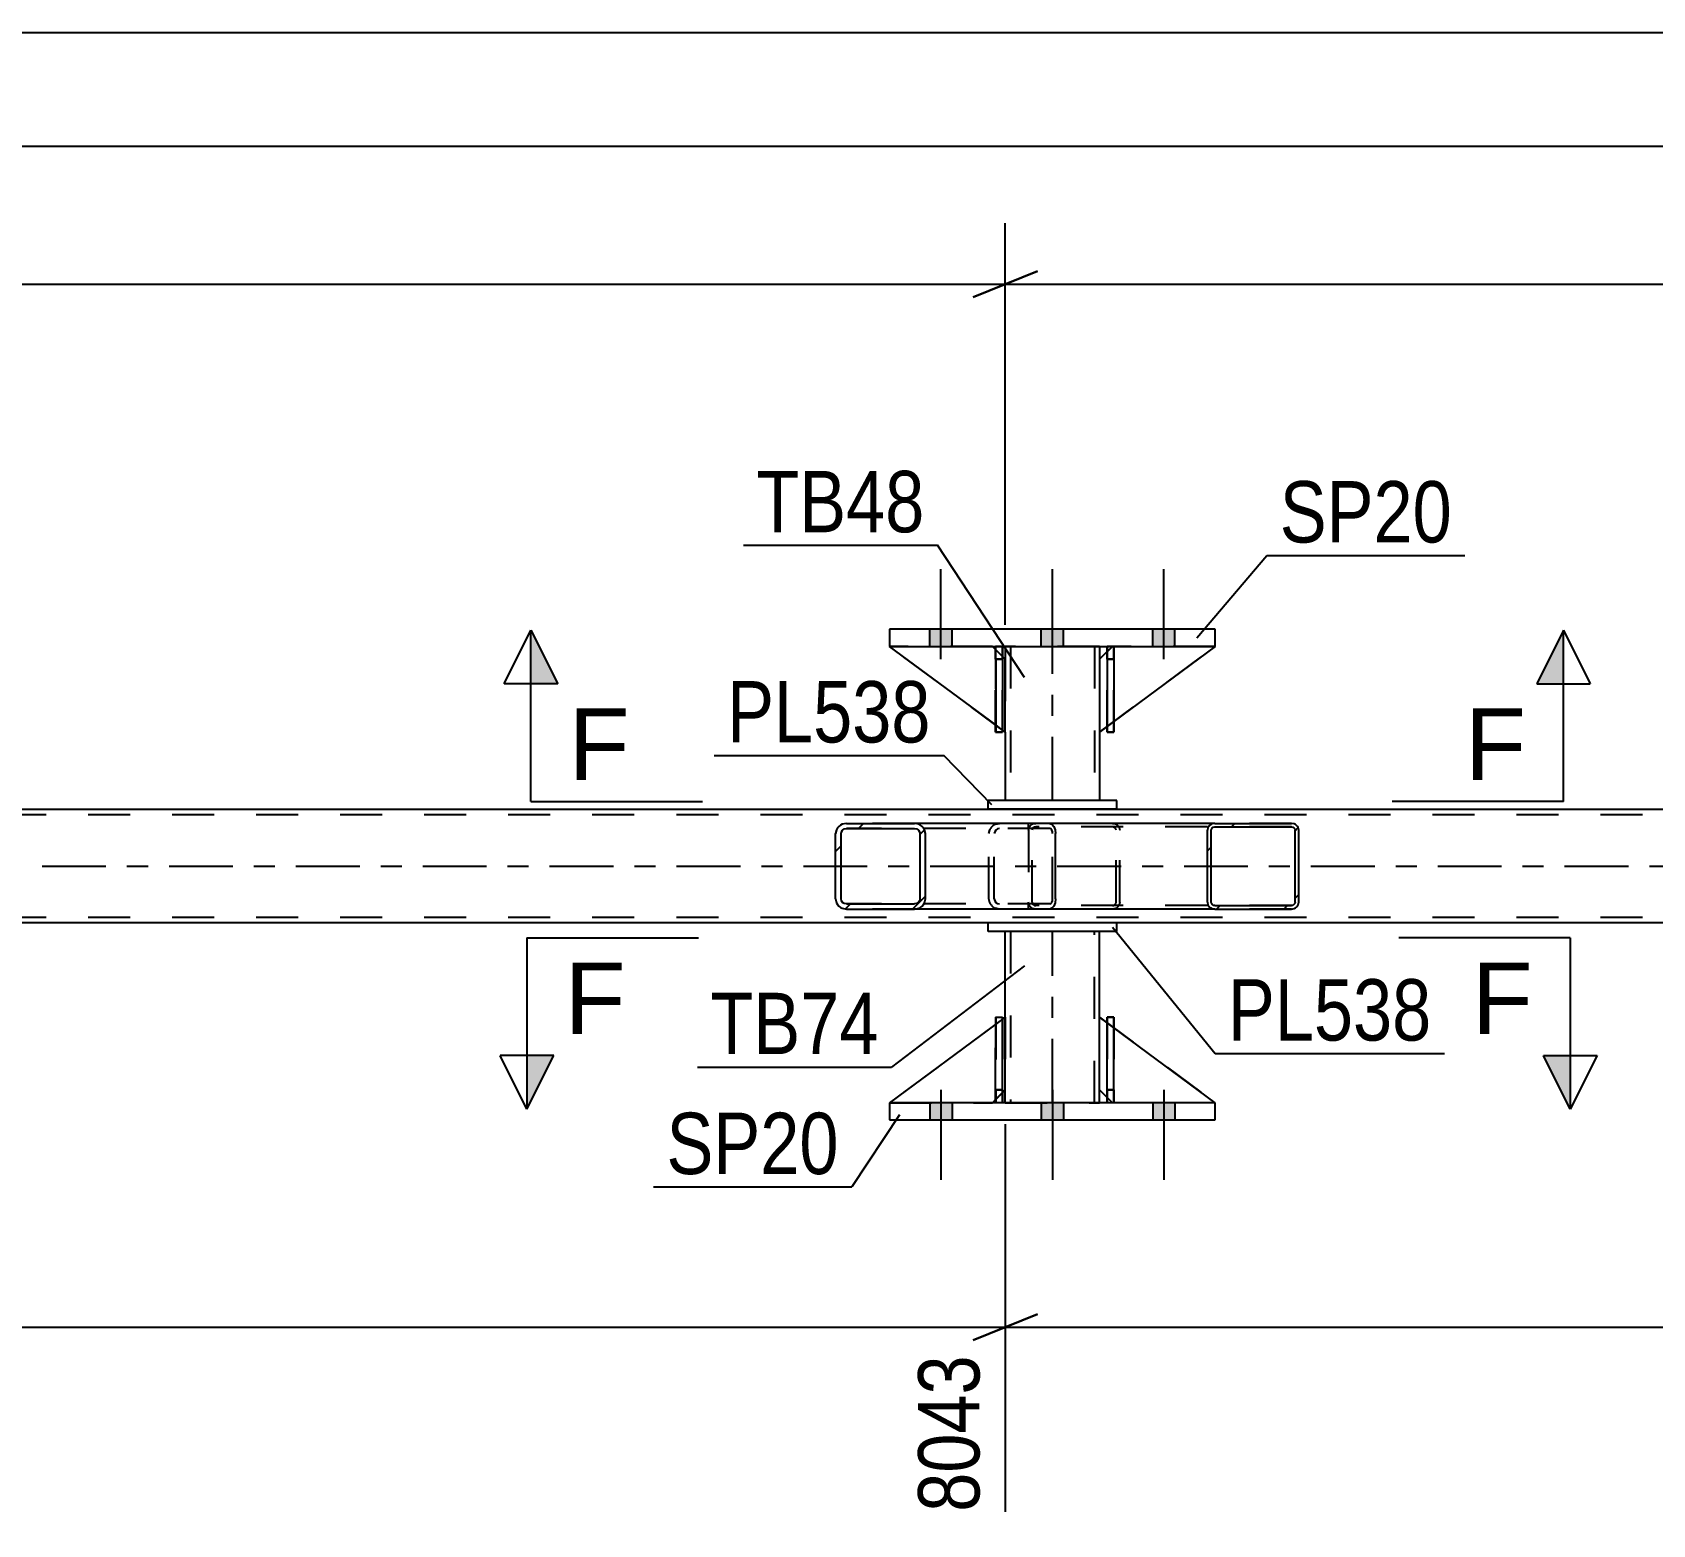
# Model space of a CAD drawing. Header units: millimetres. Extents: x 0 to 841, y 0 to 594.
# Drawn here: x 284.7 to 360.2, y 215.1 to 284.7 of the extents above; entities that cross this region are included whole.
import ezdxf

# ---------------------------------------------------------------- set-up
doc = ezdxf.new("R2010")
doc.units = ezdxf.units.MM
doc.linetypes.add('DXK_LINE_DOT2', pattern=[3.9198, 1.9599, -1.9599])
doc.linetypes.add('DXK_LINE_DOT3', pattern=[5.9187, 2.979, -0.9799, 0.9799, -0.9799])
doc.styles.add('Arial', font='ARIAL.TTF', dxfattribs={"height": 0.2})
doc.styles.add('Arial Narrow', font='ARIALN.TTF', dxfattribs={"height": 0.2})

# ---------------------------------------------------------------- blocks, each defined once
blk = doc.blocks.new('Part-814553173-5495 - 5489')
at = {"color": 7, "linetype": 'DXK_LINE_DOT2'}
for p, q in [((330.04, 238.752), (324.641, 234.752)), ((330.04, 235.352), (330.04, 238.752)), ((330.04, 238.752), (330.04, 235.352)), ((329.44, 234.752), (330.04, 235.352)), ((330.04, 235.352), (329.44, 234.752)), ((330.04, 235.352), (330.04, 235.352)), ((324.641, 234.752), (329.44, 234.752))]:
    blk.add_line(p, q, dxfattribs=at)
blk = doc.blocks.new('Part-814553173-5491 - 5489')
at = {"color": 7, "linetype": 'DXK_LINE_DOT2'}
for p, q in [((329.594, 238.752), (329.914, 238.752)), ((329.594, 235.352), (329.594, 238.752)), ((329.594, 238.752), (329.594, 234.752)), ((329.914, 238.752), (329.914, 235.352)), ((329.914, 234.752), (329.914, 238.658)), ((329.914, 235.352), (329.594, 235.352)), ((329.594, 234.752), (329.594, 235.352)), ((329.914, 235.352), (329.914, 234.752)), ((329.914, 234.752), (329.594, 234.752)), ((329.914, 234.752), (329.914, 234.752))]:
    blk.add_line(p, q, dxfattribs=at)
blk = doc.blocks.new('Part-814553173-5492 - 5489')
at = {"color": 7, "linetype": 'DXK_LINE_DOT2'}
for p, q in [((335.114, 238.752), (334.794, 238.752)), ((334.794, 235.352), (334.794, 238.752)), ((334.794, 238.752), (334.794, 234.752)), ((335.114, 238.752), (335.114, 235.352)), ((335.114, 234.752), (335.114, 238.752)), ((335.114, 235.352), (334.794, 235.352)), ((334.794, 234.752), (334.794, 235.352)), ((335.114, 235.352), (335.114, 234.752)), ((335.114, 234.752), (334.794, 234.752)), ((335.114, 234.752), (335.114, 234.752))]:
    blk.add_line(p, q, dxfattribs=at)
blk = doc.blocks.new('Part-814553173-5493 - 5489')
at = {"color": 2, "linetype": 'Continuous'}
for p, q in [((329.594, 234.752), (329.595, 238.752)), ((329.595, 238.752), (329.915, 238.752)), ((329.914, 234.752), (329.915, 238.752)), ((329.595, 234.752), (329.594, 234.752)), ((329.915, 234.752), (329.594, 234.752))]:
    blk.add_line(p, q, dxfattribs=at)
at = {"color": 7, "linetype": 'DXK_LINE_DOT2'}
for p, q in [((329.595, 238.752), (329.595, 235.352)), ((329.915, 235.352), (329.915, 238.752)), ((329.595, 235.352), (329.595, 234.752)), ((329.595, 235.352), (329.915, 235.352)), ((329.915, 234.752), (329.915, 235.352)), ((329.914, 234.752), (329.915, 234.752))]:
    blk.add_line(p, q, dxfattribs=at)
blk = doc.blocks.new('Part-814553173-5494 - 5489')
at = {"color": 2, "linetype": 'Continuous'}
for p, q in [((334.794, 234.752), (334.794, 238.752)), ((334.794, 238.752), (335.114, 238.752)), ((335.114, 234.752), (335.114, 238.752)), ((334.794, 234.752), (334.794, 234.752)), ((335.114, 234.752), (334.794, 234.752))]:
    blk.add_line(p, q, dxfattribs=at)
at = {"color": 7, "linetype": 'DXK_LINE_DOT2'}
for p, q in [((334.794, 238.752), (334.794, 235.352)), ((335.114, 235.352), (335.114, 238.752)), ((334.794, 235.352), (334.794, 234.752)), ((334.794, 235.352), (335.114, 235.352)), ((335.114, 234.752), (335.114, 235.352)), ((335.114, 234.752), (335.114, 234.752))]:
    blk.add_line(p, q, dxfattribs=at)
blk = doc.blocks.new('Part-814553173-5560 - 5489')
at = {"color": 2, "linetype": 'Continuous'}
for p, q in [((335.241, 243.152), (329.241, 243.152)), ((329.241, 242.752), (329.241, 243.152)), ((335.241, 242.752), (329.241, 242.752)), ((335.241, 242.752), (335.241, 243.152))]:
    blk.add_line(p, q, dxfattribs=at)
blk = doc.blocks.new('Part-814553173-5496 - 5489')
at = {"color": 2, "linetype": 'Continuous'}
for p, q in [((329.595, 238.421), (324.641, 234.752)), ((330.04, 238.752), (329.915, 238.658)), ((330.04, 235.352), (330.04, 238.752)), ((330.04, 235.352), (329.914, 235.225)), ((330.04, 235.352), (330.04, 235.352)), ((329.594, 234.905), (329.44, 234.752))]:
    blk.add_line(p, q, dxfattribs=at)
at = {"color": 7, "linetype": 'DXK_LINE_DOT2'}
for p, q in [((329.915, 238.658), (329.595, 238.421)), ((330.04, 235.352), (330.04, 238.752)), ((330.04, 235.352), (329.44, 234.752)), ((329.914, 235.225), (329.594, 234.905)), ((324.641, 234.752), (329.44, 234.752))]:
    blk.add_line(p, q, dxfattribs=at)
blk = doc.blocks.new('Part-814553173-5498 - 5489')
at = {"color": 7, "linetype": 'DXK_LINE_DOT2'}
for p, q in [((334.441, 235.352), (334.441, 238.752)), ((334.441, 238.752), (339.841, 234.752)), ((335.041, 234.752), (334.441, 235.352)), ((339.841, 234.752), (335.041, 234.752))]:
    blk.add_line(p, q, dxfattribs=at)
blk = doc.blocks.new('Part-814553173-5499 - 5489')
at = {"color": 2, "linetype": 'Continuous'}
for p, q in [((334.441, 235.352), (334.441, 238.752)), ((334.794, 238.49), (334.441, 238.752)), ((339.84, 234.752), (335.114, 238.253)), ((334.794, 234.998), (334.441, 235.352))]:
    blk.add_line(p, q, dxfattribs=at)
at = {"color": 7, "linetype": 'DXK_LINE_DOT2'}
for p, q in [((335.114, 238.253), (334.794, 238.49)), ((335.041, 234.752), (334.794, 234.998)), ((339.841, 234.752), (335.041, 234.752)), ((339.84, 234.752), (339.841, 234.752)), ((339.841, 234.752), (339.84, 234.752))]:
    blk.add_line(p, q, dxfattribs=at)
blk = doc.blocks.new('Part-814553173-5583 - 5489')
at = {"color": 2, "linetype": 'Continuous'}
for p, q in [((330.04, 256.052), (330.04, 255.452)), ((334.44, 256.052), (334.44, 255.452)), ((330.04, 252.052), (330.04, 248.852)), ((334.44, 252.052), (334.44, 248.852))]:
    blk.add_line(p, q, dxfattribs=at)
at = {"color": 7, "linetype": 'DXK_LINE_DOT2'}
for p, q in [((334.44, 256.052), (330.04, 256.052)), ((330.28, 256.052), (330.28, 248.852)), ((334.2, 256.052), (334.2, 248.852)), ((330.04, 255.452), (330.04, 252.052)), ((334.44, 255.452), (334.44, 252.052)), ((334.44, 248.852), (330.04, 248.852))]:
    blk.add_line(p, q, dxfattribs=at)
at = {"color": 7, "linetype": 'DXK_LINE_DOT3'}
blk.add_line((332.24, 248.852), (332.24, 256.052), dxfattribs=at)
blk = doc.blocks.new('Part-814553173-5520 - 5489')
at = {"color": 2, "linetype": 'Continuous'}
for p, q in [((329.914, 256.052), (329.594, 256.052)), ((329.594, 256.052), (329.595, 252.052)), ((329.915, 256.052), (329.914, 256.052)), ((329.914, 256.052), (329.915, 252.052)), ((329.915, 252.052), (329.595, 252.052))]:
    blk.add_line(p, q, dxfattribs=at)
at = {"color": 7, "linetype": 'DXK_LINE_DOT2'}
for p, q in [((329.595, 255.452), (329.595, 256.052)), ((329.915, 256.052), (329.914, 256.052)), ((329.915, 255.452), (329.915, 256.052)), ((329.915, 255.452), (329.595, 255.452)), ((329.595, 255.452), (329.595, 252.052)), ((329.915, 252.052), (329.915, 255.452))]:
    blk.add_line(p, q, dxfattribs=at)
blk = doc.blocks.new('Part-814553173-5521 - 5489')
at = {"color": 2, "linetype": 'Continuous'}
for p, q in [((335.114, 256.052), (334.794, 256.052)), ((334.794, 256.052), (334.794, 252.052)), ((335.114, 256.052), (335.114, 256.052)), ((335.114, 256.052), (335.114, 252.052)), ((335.114, 252.052), (334.794, 252.052))]:
    blk.add_line(p, q, dxfattribs=at)
at = {"color": 7, "linetype": 'DXK_LINE_DOT2'}
for p, q in [((334.794, 255.452), (334.794, 256.052)), ((335.114, 255.452), (335.114, 256.052)), ((335.114, 256.052), (335.114, 256.052)), ((335.114, 255.452), (334.794, 255.452)), ((334.794, 255.452), (334.794, 252.052)), ((335.114, 252.052), (335.114, 255.452))]:
    blk.add_line(p, q, dxfattribs=at)
blk = doc.blocks.new('Part-814553173-5522 - 5489')
at = {"color": 7, "linetype": 'DXK_LINE_DOT2'}
for p, q in [((330.04, 252.052), (324.641, 256.052)), ((324.641, 256.052), (329.44, 256.052)), ((329.44, 256.052), (330.04, 255.452)), ((330.04, 255.452), (329.44, 256.052)), ((330.04, 255.452), (330.04, 252.052)), ((330.04, 255.452), (330.04, 255.452)), ((330.04, 255.452), (330.04, 252.052))]:
    blk.add_line(p, q, dxfattribs=at)
blk = doc.blocks.new('Part-814553173-5523 - 5489')
at = {"color": 2, "linetype": 'Continuous'}
for p, q in [((329.595, 252.383), (324.641, 256.052)), ((329.594, 255.899), (329.44, 256.052)), ((330.04, 255.452), (329.914, 255.579)), ((330.04, 255.452), (330.04, 255.452)), ((330.04, 252.052), (330.04, 255.452)), ((329.915, 252.146), (330.04, 252.052)), ((330.04, 252.052), (330.04, 252.052))]:
    blk.add_line(p, q, dxfattribs=at)
at = {"color": 7, "linetype": 'DXK_LINE_DOT2'}
for p, q in [((329.44, 256.052), (324.641, 256.052)), ((329.44, 256.052), (330.04, 255.452)), ((329.914, 255.579), (329.594, 255.899)), ((330.04, 255.452), (330.04, 252.052)), ((329.915, 252.146), (329.595, 252.383))]:
    blk.add_line(p, q, dxfattribs=at)
blk = doc.blocks.new('Part-814553173-5524 - 5489')
at = {"color": 7, "linetype": 'DXK_LINE_DOT2'}
for p, q in [((335.041, 256.052), (334.441, 255.452)), ((334.441, 252.052), (339.841, 256.052)), ((339.841, 256.052), (335.041, 256.052)), ((334.441, 255.452), (334.441, 252.052))]:
    blk.add_line(p, q, dxfattribs=at)
blk = doc.blocks.new('Part-814553173-5525 - 5489')
at = {"color": 2, "linetype": 'Continuous'}
for p, q in [((334.794, 255.806), (334.441, 255.452)), ((339.841, 256.052), (335.114, 252.551)), ((334.441, 255.452), (334.441, 252.052)), ((334.794, 252.314), (334.441, 252.052))]:
    blk.add_line(p, q, dxfattribs=at)
at = {"color": 7, "linetype": 'DXK_LINE_DOT2'}
for p, q in [((335.041, 256.052), (334.794, 255.806)), ((339.841, 256.052), (335.041, 256.052)), ((335.114, 252.551), (334.794, 252.314))]:
    blk.add_line(p, q, dxfattribs=at)
blk = doc.blocks.new('Part-814553173-5544 - 5489')
at = {"linetype": 'Continuous'}
h = blk.add_hatch(dxfattribs=at)
h.set_pattern_fill('', scale=0.7, style=0, pattern_type=0)
h.set_pattern_definition([(45, (343.704, 247.5943), (-1.57154, 1.57154), [])])
h.paths.add_polyline_path([(343.73, 247.472), (343.704, 247.594), (343.63, 247.698), (343.52, 247.768), (343.389, 247.792), (339.814, 247.792), (339.683, 247.768), (339.573, 247.698), (339.499, 247.594), (339.473, 247.472), (339.473, 244.112), (339.499, 243.989), (339.573, 243.886), (339.683, 243.816), (339.814, 243.792), (343.389, 243.792), (343.52, 243.816), (343.63, 243.886), (343.704, 243.989), (343.73, 244.112)])
h.paths.add_polyline_path([(343.547, 244.051), (343.51, 243.999), (343.454, 243.964), (343.389, 243.952), (339.814, 243.952), (339.748, 243.964), (339.693, 243.999), (339.656, 244.051), (339.643, 244.112), (339.643, 247.472), (339.656, 247.533), (339.693, 247.585), (339.748, 247.62), (339.814, 247.632), (343.389, 247.632), (343.454, 247.62), (343.51, 247.585), (343.547, 247.533), (343.56, 247.472), (343.56, 244.112)])
at = {"color": 7, "linetype": 'DXK_LINE_DOT2'}
for p, q in [((331.124, 247.472), (331.15, 247.594)), ((331.124, 247.472), (331.124, 244.112)), ((331.307, 247.533), (331.294, 247.472)), ((331.294, 244.112), (331.294, 247.472)), ((331.344, 247.585), (331.307, 247.533)), ((331.334, 247.768), (331.464, 247.792)), ((331.399, 247.62), (331.344, 247.585)), ((331.464, 247.632), (331.399, 247.62)), ((332.116, 247.792), (331.464, 247.792)), ((343.389, 247.632), (331.464, 247.632)), ((335.04, 247.792), (335.17, 247.768)), ((335.105, 247.62), (335.04, 247.632)), ((335.16, 247.585), (335.105, 247.62)), ((335.197, 247.533), (335.16, 247.585)), ((335.21, 247.472), (335.197, 247.533)), ((335.21, 244.112), (335.21, 247.472)), ((335.355, 247.594), (335.381, 247.472)), ((335.381, 244.112), (335.381, 247.472)), ((343.389, 247.792), (339.814, 247.792)), ((331.15, 243.989), (331.124, 244.112)), ((331.294, 244.112), (331.307, 244.051)), ((331.307, 244.051), (331.344, 243.999)), ((331.464, 243.792), (331.334, 243.816)), ((331.344, 243.999), (331.399, 243.964)), ((331.399, 243.964), (331.464, 243.952)), ((343.389, 243.952), (331.464, 243.952)), ((332.116, 243.792), (331.464, 243.792)), ((335.04, 243.952), (335.105, 243.964)), ((335.17, 243.816), (335.04, 243.792)), ((335.105, 243.964), (335.16, 243.999)), ((335.16, 243.999), (335.197, 244.051)), ((335.197, 244.051), (335.21, 244.112)), ((335.381, 244.112), (335.355, 243.989)), ((343.389, 243.792), (339.814, 243.792))]:
    blk.add_line(p, q, dxfattribs=at)
at = {"color": 2, "linetype": 'Continuous'}
for p, q in [((339.814, 247.792), (332.116, 247.792)), ((339.499, 247.594), (339.473, 247.472)), ((339.473, 244.112), (339.473, 247.472)), ((339.643, 247.472), (339.656, 247.533)), ((339.643, 244.112), (339.643, 247.472)), ((339.656, 247.533), (339.693, 247.585)), ((339.814, 247.792), (339.683, 247.768)), ((339.693, 247.585), (339.748, 247.62)), ((339.748, 247.62), (339.814, 247.632)), ((339.814, 247.792), (343.389, 247.792)), ((339.814, 247.632), (343.389, 247.632)), ((343.52, 247.768), (343.389, 247.792)), ((343.389, 247.632), (343.454, 247.62)), ((343.454, 247.62), (343.51, 247.585)), ((343.51, 247.585), (343.547, 247.533)), ((343.547, 247.533), (343.56, 247.472)), ((343.56, 244.112), (343.56, 247.472)), ((343.73, 247.472), (343.704, 247.594)), ((343.73, 244.112), (343.73, 247.472)), ((339.814, 243.792), (332.116, 243.792)), ((339.473, 244.112), (339.499, 243.989)), ((339.656, 244.051), (339.643, 244.112)), ((339.693, 243.999), (339.656, 244.051)), ((339.683, 243.816), (339.814, 243.792)), ((339.748, 243.964), (339.693, 243.999)), ((339.814, 243.952), (339.748, 243.964)), ((339.814, 243.952), (343.389, 243.952)), ((339.814, 243.792), (343.389, 243.792)), ((343.454, 243.964), (343.389, 243.952)), ((343.389, 243.792), (343.52, 243.816)), ((343.51, 243.999), (343.454, 243.964)), ((343.547, 244.051), (343.51, 243.999)), ((343.56, 244.112), (343.547, 244.051)), ((343.704, 243.989), (343.73, 244.112))]:
    blk.add_line(p, q, dxfattribs=at)
at = {"color": 7, "linetype": 'DXK_LINE_DOT2'}
for centre, start, end in [((331.451, 247.458), 110.75832, 155.68005), ((335.053, 247.458), 24.31995, 69.24168), ((331.451, 244.126), 204.31995, 249.24168), ((335.053, 244.126), 290.75832, 335.68005)]:
    blk.add_arc(centre, 0.331, start, end, dxfattribs=at)
at = {"color": 2, "linetype": 'Continuous'}
for centre, start, end in [((339.801, 247.458), 110.75832, 155.68004), ((343.402, 247.458), 24.31996, 69.24168), ((339.801, 244.126), 204.31996, 249.24168), ((343.402, 244.126), 290.75832, 335.68004)]:
    blk.add_arc(centre, 0.331, start, end, dxfattribs=at)
blk = doc.blocks.new('Part-814553173-5565 - 5489')
at = {"color": 2, "linetype": 'Continuous'}
for p, q in [((330.04, 238.752), (330.04, 242.752)), ((334.44, 238.752), (334.44, 242.752)), ((330.04, 234.752), (330.04, 235.352)), ((334.44, 234.752), (334.44, 235.352))]:
    blk.add_line(p, q, dxfattribs=at)
at = {"color": 7, "linetype": 'DXK_LINE_DOT2'}
for p, q in [((334.44, 242.752), (330.04, 242.752)), ((330.28, 242.752), (330.28, 234.752)), ((334.2, 234.752), (334.2, 242.752)), ((330.04, 235.352), (330.04, 238.752)), ((334.44, 235.352), (334.44, 238.752)), ((330.04, 234.752), (334.44, 234.752))]:
    blk.add_line(p, q, dxfattribs=at)
at = {"color": 7, "linetype": 'DXK_LINE_DOT3'}
blk.add_line((332.24, 234.752), (332.24, 242.752), dxfattribs=at)
blk = doc.blocks.new('Part-814553173-5570 - 5489')
at = {"color": 2, "linetype": 'Continuous'}
for p, q in [((339.84, 256.852), (324.64, 256.852)), ((324.64, 256.852), (324.64, 256.052)), ((339.84, 256.052), (339.84, 256.852)), ((324.64, 256.052), (339.84, 256.052))]:
    blk.add_line(p, q, dxfattribs=at)
blk = doc.blocks.new('Part-814553173-5575 - 5489')
at = {"color": 2, "linetype": 'Continuous'}
for p, q in [((324.64, 234.752), (324.64, 233.952)), ((339.84, 234.752), (324.64, 234.752)), ((339.84, 233.952), (339.84, 234.752)), ((324.64, 233.952), (339.84, 233.952))]:
    blk.add_line(p, q, dxfattribs=at)
blk = doc.blocks.new('Part-814553173-5576 - 5489')
at = {"color": 7, "linetype": 'DXK_LINE_DOT2'}
for p, q in [((329.594, 255.452), (329.594, 256.052)), ((329.594, 256.052), (329.594, 256.052)), ((329.594, 256.052), (329.594, 252.052)), ((329.914, 256.052), (329.594, 256.052)), ((329.914, 255.452), (329.914, 256.052)), ((329.914, 252.052), (329.914, 256.052)), ((329.594, 252.052), (329.594, 255.452)), ((329.594, 255.452), (329.914, 255.452)), ((329.914, 255.452), (329.914, 252.052)), ((329.594, 252.052), (329.914, 252.052))]:
    blk.add_line(p, q, dxfattribs=at)
blk = doc.blocks.new('Part-814553173-5577 - 5489')
at = {"color": 7, "linetype": 'DXK_LINE_DOT2'}
for p, q in [((334.794, 255.452), (334.794, 256.052)), ((334.794, 256.052), (334.794, 256.052)), ((334.794, 256.052), (334.794, 252.052)), ((335.114, 256.052), (334.794, 256.052)), ((335.114, 255.452), (335.114, 256.052)), ((335.114, 252.052), (335.114, 256.052)), ((334.794, 252.052), (334.794, 255.452)), ((334.794, 255.452), (335.114, 255.452)), ((335.114, 255.452), (335.114, 252.052)), ((334.794, 252.052), (335.114, 252.052))]:
    blk.add_line(p, q, dxfattribs=at)
blk = doc.blocks.new('Part-814553173-5596 - 5489')
at = {"linetype": 'Continuous'}
h = blk.add_hatch(dxfattribs=at)
h.set_pattern_fill('', scale=0.7, style=0, pattern_type=0)
h.set_pattern_definition([(45, (326.2799, 247.4956), (-1.57154, 1.57154), [])])
h.paths.add_polyline_path([(326.318, 247.312), (326.28, 247.496), (326.171, 247.651), (326.008, 247.755), (325.815, 247.792), (322.631, 247.792), (322.439, 247.755), (322.276, 247.651), (322.167, 247.496), (322.128, 247.312), (322.128, 244.272), (322.167, 244.088), (322.276, 243.932), (322.439, 243.828), (322.631, 243.792), (325.815, 243.792), (326.008, 243.828), (326.171, 243.932), (326.28, 244.088), (326.318, 244.272)])
h.paths.add_polyline_path([(326.048, 244.18), (325.993, 244.102), (325.912, 244.05), (325.815, 244.032), (322.631, 244.032), (322.535, 244.05), (322.453, 244.102), (322.399, 244.18), (322.38, 244.272), (322.38, 247.312), (322.399, 247.404), (322.453, 247.482), (322.535, 247.534), (322.631, 247.552), (325.815, 247.552), (325.912, 247.534), (325.993, 247.482), (326.048, 247.404), (326.067, 247.312), (326.067, 244.272)])
at = {"color": 2, "linetype": 'Continuous'}
for p, q in [((322.167, 247.496), (322.128, 247.312)), ((322.128, 244.272), (322.128, 247.312)), ((322.38, 247.312), (322.399, 247.404)), ((322.38, 244.272), (322.38, 247.312)), ((322.399, 247.404), (322.453, 247.482)), ((322.631, 247.792), (322.439, 247.755)), ((322.453, 247.482), (322.535, 247.534)), ((322.535, 247.534), (322.631, 247.552)), ((322.631, 247.792), (325.815, 247.792)), ((322.631, 247.552), (325.815, 247.552)), ((332.116, 247.792), (325.815, 247.792)), ((326.008, 247.755), (325.815, 247.792)), ((325.815, 247.552), (325.912, 247.534)), ((325.912, 247.534), (325.993, 247.482)), ((325.993, 247.482), (326.048, 247.404)), ((326.048, 247.404), (326.067, 247.312)), ((326.067, 244.272), (326.067, 247.312)), ((326.318, 247.312), (326.28, 247.496)), ((326.318, 244.272), (326.318, 247.312)), ((332.116, 247.792), (332.22, 247.755)), ((332.22, 247.755), (332.307, 247.651)), ((332.307, 247.651), (332.366, 247.496)), ((332.366, 247.496), (332.387, 247.312)), ((332.387, 244.272), (332.387, 247.312)), ((322.128, 244.272), (322.167, 244.088)), ((322.399, 244.18), (322.38, 244.272)), ((322.453, 244.102), (322.399, 244.18)), ((326.048, 244.18), (325.993, 244.102)), ((326.067, 244.272), (326.048, 244.18)), ((326.28, 244.088), (326.318, 244.272)), ((332.387, 244.272), (332.366, 244.088)), ((322.439, 243.828), (322.631, 243.792)), ((322.535, 244.05), (322.453, 244.102)), ((322.631, 244.032), (322.535, 244.05)), ((322.631, 244.032), (325.815, 244.032)), ((322.631, 243.792), (325.815, 243.792)), ((325.912, 244.05), (325.815, 244.032)), ((325.815, 243.792), (326.008, 243.828)), ((332.116, 243.792), (325.815, 243.792)), ((325.993, 244.102), (325.912, 244.05)), ((332.22, 243.828), (332.116, 243.792)), ((332.307, 243.932), (332.22, 243.828)), ((332.366, 244.088), (332.307, 243.932))]:
    blk.add_line(p, q, dxfattribs=at)
at = {"color": 7, "linetype": 'DXK_LINE_DOT2'}
for p, q in [((325.815, 247.792), (322.631, 247.792)), ((332.116, 247.552), (322.631, 247.552)), ((329.279, 247.312), (329.317, 247.496)), ((329.279, 244.272), (329.279, 247.312)), ((329.549, 247.404), (329.53, 247.312)), ((329.53, 244.272), (329.53, 247.312)), ((329.604, 247.482), (329.549, 247.404)), ((329.589, 247.755), (329.781, 247.792)), ((329.685, 247.534), (329.604, 247.482)), ((329.781, 247.552), (329.685, 247.534)), ((331.124, 247.552), (331.124, 247.792)), ((332.168, 247.534), (332.116, 247.552)), ((332.212, 247.482), (332.168, 247.534)), ((332.241, 247.404), (332.212, 247.482)), ((332.251, 247.312), (332.241, 247.404)), ((332.251, 244.272), (332.251, 247.312)), ((329.317, 244.088), (329.279, 244.272)), ((329.53, 244.272), (329.549, 244.18)), ((329.549, 244.18), (329.604, 244.102)), ((332.212, 244.102), (332.241, 244.18)), ((332.241, 244.18), (332.251, 244.272)), ((332.116, 244.032), (322.631, 244.032)), ((325.815, 243.792), (322.631, 243.792)), ((329.781, 243.792), (329.589, 243.828)), ((329.604, 244.102), (329.625, 244.088)), ((329.625, 244.088), (329.685, 244.05)), ((329.685, 244.05), (329.781, 244.032)), ((331.124, 243.792), (331.124, 244.032)), ((332.116, 244.032), (332.168, 244.05)), ((332.168, 244.05), (332.212, 244.102))]:
    blk.add_line(p, q, dxfattribs=at)
at = {"color": 2, "linetype": 'Continuous'}
for centre, start, end in [((322.617, 247.297), 111.1941, 156.15059), ((325.83, 247.297), 23.84941, 68.8059), ((322.617, 244.287), 203.84941, 248.8059), ((325.83, 244.287), 291.1941, 336.15059)]:
    blk.add_arc(centre, 0.492, start, end, dxfattribs=at)
at = {"color": 7, "linetype": 'DXK_LINE_DOT2'}
for centre, start, end in [((329.767, 247.297), 111.19409, 156.15059), ((329.767, 244.287), 203.84941, 248.80591)]:
    blk.add_arc(centre, 0.492, start, end, dxfattribs=at)
blk = doc.blocks.new('Part-814553173-5612 - 5489')
at = {"color": 2, "linetype": 'Continuous'}
for p, q in [((335.241, 248.852), (329.241, 248.852)), ((329.241, 248.452), (329.241, 248.852)), ((335.241, 248.452), (335.241, 248.852)), ((335.241, 248.452), (329.241, 248.452))]:
    blk.add_line(p, q, dxfattribs=at)
blk = doc.blocks.new('Part-814553173-5661 - 5489')
at = {"color": 2, "linetype": 'Continuous'}
for p, q in [((728.237, 248.432), (66.121, 248.432)), ((329.241, 243.152), (164.972, 243.152)), ((584.643, 243.152), (335.241, 243.152))]:
    blk.add_line(p, q, dxfattribs=at)
at = {"color": 7, "linetype": 'DXK_LINE_DOT2'}
for p, q in [((728.237, 248.192), (66.121, 248.192)), ((728.237, 243.392), (66.121, 243.392)), ((335.241, 243.152), (329.241, 243.152))]:
    blk.add_line(p, q, dxfattribs=at)
at = {"color": 7, "linetype": 'DXK_LINE_DOT3'}
blk.add_line((66.121, 245.792), (728.237, 245.792), dxfattribs=at)
blk = doc.blocks.new('Bolt-814553173-5707 - 5489')
at = {"linetype": 'Continuous'}
for points in [[(327.56, 234.752), (326.52, 234.752), (326.52, 233.952), (327.56, 233.952)], [(327.56, 234.752), (326.52, 234.752), (326.52, 233.952), (327.56, 233.952)], [(327.56, 234.752), (326.52, 234.752), (326.52, 233.952), (327.56, 233.952)], [(332.76, 234.752), (331.72, 234.752), (331.72, 233.952), (332.76, 233.952)], [(332.76, 234.752), (331.72, 234.752), (331.72, 233.952), (332.76, 233.952)], [(337.96, 234.752), (336.92, 234.752), (336.92, 233.952), (337.96, 233.952)], [(337.96, 234.752), (336.92, 234.752), (336.92, 233.952), (337.96, 233.952)], [(337.96, 234.752), (336.92, 234.752), (336.92, 233.952), (337.96, 233.952)]]:
    blk.add_hatch(color=1, dxfattribs=at).paths.add_polyline_path(points)
at = {"color": 1, "linetype": 'Continuous'}
for p, q in [((327.04, 235.352), (327.04, 231.152)), ((327.04, 235.352), (327.04, 231.152)), ((327.04, 235.352), (327.04, 231.152)), ((332.24, 235.352), (332.24, 231.152)), ((332.24, 235.352), (332.24, 231.152)), ((337.44, 235.352), (337.44, 231.152)), ((337.44, 235.352), (337.44, 231.152)), ((337.44, 235.352), (337.44, 231.152)), ((326.52, 234.752), (326.52, 233.952)), ((326.52, 234.752), (326.52, 233.952)), ((326.52, 234.752), (326.52, 233.952)), ((327.56, 234.752), (327.56, 233.952)), ((327.56, 234.752), (327.56, 233.952)), ((327.56, 234.752), (327.56, 233.952)), ((331.72, 234.752), (331.72, 233.952)), ((331.72, 234.752), (331.72, 233.952)), ((332.76, 234.752), (332.76, 233.952)), ((332.76, 234.752), (332.76, 233.952)), ((336.92, 234.752), (336.92, 233.952)), ((336.92, 234.752), (336.92, 233.952)), ((336.92, 234.752), (336.92, 233.952)), ((337.96, 234.752), (337.96, 233.952)), ((337.96, 234.752), (337.96, 233.952)), ((337.96, 234.752), (337.96, 233.952))]:
    blk.add_line(p, q, dxfattribs=at)
blk = doc.blocks.new('Bolt-814553173-5708 - 5489')
at = {"linetype": 'Continuous'}
for points in [[(326.52, 256.052), (327.56, 256.052), (327.56, 256.852), (326.52, 256.852)], [(326.52, 256.052), (327.56, 256.052), (327.56, 256.852), (326.52, 256.852)], [(326.52, 256.052), (327.56, 256.052), (327.56, 256.852), (326.52, 256.852)], [(331.72, 256.052), (332.76, 256.052), (332.76, 256.852), (331.72, 256.852)], [(331.72, 256.052), (332.76, 256.052), (332.76, 256.852), (331.72, 256.852)], [(336.92, 256.052), (337.96, 256.052), (337.96, 256.852), (336.92, 256.852)], [(336.92, 256.052), (337.96, 256.052), (337.96, 256.852), (336.92, 256.852)], [(336.92, 256.052), (337.96, 256.052), (337.96, 256.852), (336.92, 256.852)]]:
    blk.add_hatch(color=1, dxfattribs=at).paths.add_polyline_path(points)
at = {"color": 1, "linetype": 'Continuous'}
for p, q in [((327.04, 255.452), (327.04, 259.652)), ((327.04, 255.452), (327.04, 259.652)), ((327.04, 255.452), (327.04, 259.652)), ((332.24, 255.452), (332.24, 259.652)), ((332.24, 255.452), (332.24, 259.652)), ((337.44, 255.452), (337.44, 259.652)), ((337.44, 255.452), (337.44, 259.652)), ((337.44, 255.452), (337.44, 259.652)), ((326.52, 256.052), (326.52, 256.852)), ((326.52, 256.052), (326.52, 256.852)), ((326.52, 256.052), (326.52, 256.852)), ((327.56, 256.052), (327.56, 256.852)), ((327.56, 256.052), (327.56, 256.852)), ((327.56, 256.052), (327.56, 256.852)), ((331.72, 256.052), (331.72, 256.852)), ((331.72, 256.052), (331.72, 256.852)), ((332.76, 256.052), (332.76, 256.852)), ((332.76, 256.052), (332.76, 256.852)), ((336.92, 256.052), (336.92, 256.852)), ((336.92, 256.052), (336.92, 256.852)), ((336.92, 256.052), (336.92, 256.852)), ((337.96, 256.052), (337.96, 256.852)), ((337.96, 256.052), (337.96, 256.852)), ((337.96, 256.052), (337.96, 256.852))]:
    blk.add_line(p, q, dxfattribs=at)
blk = doc.blocks.new('StraightDimension-814553173-5848 - 5489')
at = {"color": 7, "linetype": 'Continuous'}
blk.add_line((55.261, 284.7), (739.097, 284.7), dxfattribs=at)
blk = doc.blocks.new('StraightDimension-814553173-9184 - 5489')
at = {"color": 7, "linetype": 'Continuous'}
blk.add_line((55.901, 279.388), (738.457, 279.388), dxfattribs=at)
blk = doc.blocks.new('StraightDimension-814553173-5835 - 5489')
at = {"color": 7, "linetype": 'Continuous'}
for p, q in [((330.04, 233.752), (330.04, 215.671)), ((331.54, 224.884), (328.54, 223.684)), ((330.04, 224.284), (585.443, 224.284))]:
    blk.add_line(p, q, dxfattribs=at)
blk = doc.blocks.new('StraightDimension-814553173-5841 - 5489')
at = {"color": 7, "linetype": 'Continuous'}
for p, q in [((330.04, 233.752), (330.04, 215.671)), ((328.54, 223.684), (331.54, 224.884)), ((159.772, 224.284), (330.04, 224.284))]:
    blk.add_line(p, q, dxfattribs=at)
at = {"color": 0, "linetype": 'Continuous'}
blk.add_wipeout([(329.44, 223.584), (325.24, 223.584), (325.24, 215.071), (329.44, 215.071)], dxfattribs=at)
at = {"color": 3, "linetype": 'Continuous', "style": 'Arial Narrow'}
blk.add_text('8043', height=2.8633, rotation=90.00021, dxfattribs=at).set_placement((328.84, 215.671))
blk = doc.blocks.new('StraightDimension-814553173-5869 - 5489')
at = {"color": 7, "linetype": 'Continuous'}
for p, q in [((330.04, 257.052), (330.04, 275.803)), ((331.54, 273.553), (328.54, 272.353)), ((330.04, 272.953), (585.443, 272.953))]:
    blk.add_line(p, q, dxfattribs=at)
blk = doc.blocks.new('StraightDimension-814553173-5875 - 5489')
at = {"color": 7, "linetype": 'Continuous'}
for p, q in [((330.04, 257.052), (330.04, 275.803)), ((159.772, 272.953), (330.04, 272.953)), ((328.54, 272.353), (331.54, 273.553))]:
    blk.add_line(p, q, dxfattribs=at)
blk = doc.blocks.new('Mark-814553173-5556 - 5489')
at = {"color": 30, "linetype": 'Continuous'}
for p, q in [((335.042, 242.945), (339.83, 237.057)), ((339.83, 237.057), (350.534, 237.057))]:
    blk.add_line(p, q, dxfattribs=at)
at = {"color": 0}
blk.add_wipeout([(349.934, 237.657), (349.934, 240.657), (340.43, 240.657), (340.43, 237.657)], dxfattribs=at)
blk.add_wipeout([(349.934, 237.657), (349.934, 240.657), (340.43, 240.657), (340.43, 237.657)], dxfattribs=at)
at = {"color": 3, "style": 'Arial Narrow'}
blk.add_text('PL538', height=2.8633, dxfattribs=at).set_placement((340.43, 237.657))
blk = doc.blocks.new('Mark-814553173-5561 - 5489')
at = {"color": 30, "linetype": 'Continuous'}
for p in [(330.932, 241.14), (315.687, 236.423)]:
    blk.add_line(p, (324.742, 236.423), dxfattribs=at)
at = {"color": 0}
blk.add_wipeout([(324.142, 237.023), (324.142, 240.023), (316.287, 240.023), (316.287, 237.023)], dxfattribs=at)
blk.add_wipeout([(324.142, 237.023), (324.142, 240.023), (316.287, 240.023), (316.287, 237.023)], dxfattribs=at)
at = {"color": 3, "style": 'Arial Narrow'}
blk.add_text('TB74', height=2.8633, dxfattribs=at).set_placement((316.287, 237.023))
blk = doc.blocks.new('Mark-814553173-5579 - 5489')
at = {"color": 30, "linetype": 'Continuous'}
for p in [(317.826, 260.775), (330.932, 254.602)]:
    blk.add_line(p, (326.881, 260.775), dxfattribs=at)
at = {"color": 0}
blk.add_wipeout([(326.281, 261.375), (326.281, 264.375), (318.426, 264.375), (318.426, 261.375)], dxfattribs=at)
blk.add_wipeout([(326.281, 261.375), (326.281, 264.375), (318.426, 264.375), (318.426, 261.375)], dxfattribs=at)
at = {"color": 3, "style": 'Arial Narrow'}
blk.add_text('TB48', height=2.8633, dxfattribs=at).set_placement((318.426, 261.375))
blk = doc.blocks.new('Mark-814553173-5566 - 5489')
at = {"color": 30, "linetype": 'Continuous'}
for p, q in [((338.982, 256.452), (342.247, 260.298)), ((342.247, 260.298), (351.486, 260.298))]:
    blk.add_line(p, q, dxfattribs=at)
at = {"color": 0}
blk.add_wipeout([(350.886, 260.898), (350.886, 263.898), (342.847, 263.898), (342.847, 260.898)], dxfattribs=at)
blk.add_wipeout([(350.886, 260.898), (350.886, 263.898), (342.847, 263.898), (342.847, 260.898)], dxfattribs=at)
at = {"color": 3, "style": 'Arial Narrow'}
blk.add_text('SP20', height=2.8633, dxfattribs=at).set_placement((342.847, 260.898))
blk = doc.blocks.new('Mark-814553173-5571 - 5489')
at = {"color": 30, "linetype": 'Continuous'}
for p in [(325.102, 234.199), (313.639, 230.828)]:
    blk.add_line(p, (322.878, 230.828), dxfattribs=at)
at = {"color": 0}
blk.add_wipeout([(322.278, 231.428), (322.278, 234.428), (314.239, 234.428), (314.239, 231.428)], dxfattribs=at)
blk.add_wipeout([(322.278, 231.428), (322.278, 234.428), (314.239, 234.428), (314.239, 231.428)], dxfattribs=at)
at = {"color": 3, "style": 'Arial Narrow'}
blk.add_text('SP20', height=2.8633, dxfattribs=at).set_placement((314.239, 231.428))
blk = doc.blocks.new('Mark-814553173-5608 - 5489')
at = {"color": 30, "linetype": 'Continuous'}
for p in [(316.468, 250.966), (329.409, 248.659)]:
    blk.add_line(p, (327.172, 250.966), dxfattribs=at)
at = {"color": 0}
blk.add_wipeout([(326.572, 251.566), (326.572, 254.566), (317.068, 254.566), (317.068, 251.566)], dxfattribs=at)
blk.add_wipeout([(326.572, 251.566), (326.572, 254.566), (317.068, 254.566), (317.068, 251.566)], dxfattribs=at)
at = {"color": 3, "style": 'Arial Narrow'}
blk.add_text('PL538', height=2.8633, dxfattribs=at).set_placement((317.068, 251.566))
blk = doc.blocks.new('SectionMark-814553173-5966 - 5489')
at = {"linetype": 'Continuous'}
for points in [[(307.727, 236.956), (308.977, 236.956), (307.727, 234.456)], [(355.149, 236.956), (356.399, 236.956), (356.399, 234.456)]]:
    blk.add_hatch(color=6, dxfattribs=at).paths.add_polyline_path(points)
at = {"color": 6, "linetype": 'Continuous'}
for p, q in [((307.727, 242.456), (315.727, 242.456)), ((307.727, 242.456), (307.727, 234.456)), ((356.399, 242.456), (348.399, 242.456)), ((356.399, 242.456), (356.399, 234.456)), ((307.727, 234.456), (306.477, 236.956)), ((308.977, 236.956), (306.477, 236.956)), ((307.727, 234.456), (308.977, 236.956)), ((355.149, 236.956), (357.649, 236.956)), ((356.399, 234.456), (355.149, 236.956)), ((357.649, 236.956), (356.399, 234.456))]:
    blk.add_line(p, q, dxfattribs=at)
at = {"color": 0, "linetype": 'Continuous'}
for points in [[(312.327, 237.956), (312.327, 241.456), (309.477, 241.456), (309.477, 237.956)], [(354.649, 237.956), (354.649, 241.456), (351.798, 241.456), (351.798, 237.956)]]:
    blk.add_wipeout(points, dxfattribs=at)
at = {"color": 3, "linetype": 'Continuous', "style": 'Arial'}
for p in [(309.477, 237.956), (351.798, 237.956)]:
    blk.add_text('F', height=3.343, dxfattribs=at).set_placement(p)
blk = doc.blocks.new('SectionMark-814553173-5970 - 5489')
at = {"linetype": 'Continuous'}
for points in [[(309.164, 254.31), (307.914, 254.31), (307.914, 256.81)], [(356.084, 254.31), (354.834, 254.31), (356.084, 256.81)]]:
    blk.add_hatch(color=6, dxfattribs=at).paths.add_polyline_path(points)
at = {"color": 6, "linetype": 'Continuous'}
for p, q in [((306.664, 254.31), (307.914, 256.81)), ((307.914, 248.81), (307.914, 256.81)), ((307.914, 256.81), (309.164, 254.31)), ((356.084, 256.81), (354.834, 254.31)), ((356.084, 248.81), (356.084, 256.81)), ((356.084, 256.81), (357.334, 254.31)), ((309.164, 254.31), (306.664, 254.31)), ((354.834, 254.31), (357.334, 254.31)), ((307.914, 248.81), (315.914, 248.81)), ((356.084, 248.81), (348.084, 248.81))]:
    blk.add_line(p, q, dxfattribs=at)
at = {"color": 0, "linetype": 'Continuous'}
for points in [[(312.514, 249.81), (312.514, 253.31), (309.664, 253.31), (309.664, 249.81)], [(354.334, 249.81), (354.334, 253.31), (351.483, 253.31), (351.483, 249.81)]]:
    blk.add_wipeout(points, dxfattribs=at)
at = {"color": 3, "linetype": 'Continuous', "style": 'Arial'}
for p in [(309.664, 249.81), (351.483, 249.81)]:
    blk.add_text('F', height=3.343, dxfattribs=at).set_placement(p)

msp = doc.modelspace()

# ---------------------------------------------------------------- block references
for name in ['Bolt-814553173-5708 - 5489', 'Part-814553173-5570 - 5489', 'Part-814553173-5522 - 5489', 'Part-814553173-5523 - 5489', 'Part-814553173-5520 - 5489', 'Part-814553173-5576 - 5489', 'Part-814553173-5583 - 5489', 'Part-814553173-5524 - 5489', 'Part-814553173-5525 - 5489', 'Part-814553173-5521 - 5489', 'Part-814553173-5577 - 5489', 'Part-814553173-5612 - 5489', 'Part-814553173-5661 - 5489', 'Part-814553173-5596 - 5489', 'Part-814553173-5544 - 5489', 'Part-814553173-5560 - 5489', 'Part-814553173-5565 - 5489', 'Part-814553173-5495 - 5489', 'Part-814553173-5496 - 5489', 'Part-814553173-5491 - 5489', 'Part-814553173-5493 - 5489', 'Part-814553173-5498 - 5489', 'Part-814553173-5499 - 5489', 'Part-814553173-5492 - 5489', 'Part-814553173-5494 - 5489', 'Bolt-814553173-5707 - 5489', 'Part-814553173-5575 - 5489']:
    msp.add_blockref(name, (0, 0))

# ---------------------------------------------------------------- next in the draw order: block references
for name in ['StraightDimension-814553173-5848 - 5489', 'Mark-814553173-5556 - 5489', 'Mark-814553173-5561 - 5489', 'StraightDimension-814553173-5835 - 5489']:
    msp.add_blockref(name, (0, 0))

# ---------------------------------------------------------------- next in the draw order: block references
for name in ['StraightDimension-814553173-9184 - 5489', 'StraightDimension-814553173-5841 - 5489']:
    msp.add_blockref(name, (0, 0))

# ---------------------------------------------------------------- next in the draw order: block references
for name in ['StraightDimension-814553173-5869 - 5489', 'Mark-814553173-5571 - 5489']:
    msp.add_blockref(name, (0, 0))

# ---------------------------------------------------------------- next in the draw order: block references
for name in ['StraightDimension-814553173-5875 - 5489', 'Mark-814553173-5566 - 5489', 'SectionMark-814553173-5966 - 5489']:
    msp.add_blockref(name, (0, 0))

# ---------------------------------------------------------------- next in the draw order: block references
msp.add_blockref('Mark-814553173-5579 - 5489', (0, 0))

# ---------------------------------------------------------------- next in the draw order: block references
msp.add_blockref('Mark-814553173-5608 - 5489', (0, 0))

# ---------------------------------------------------------------- next in the draw order: block references
msp.add_blockref('SectionMark-814553173-5970 - 5489', (0, 0))

doc.saveas('drawing.dxf')
